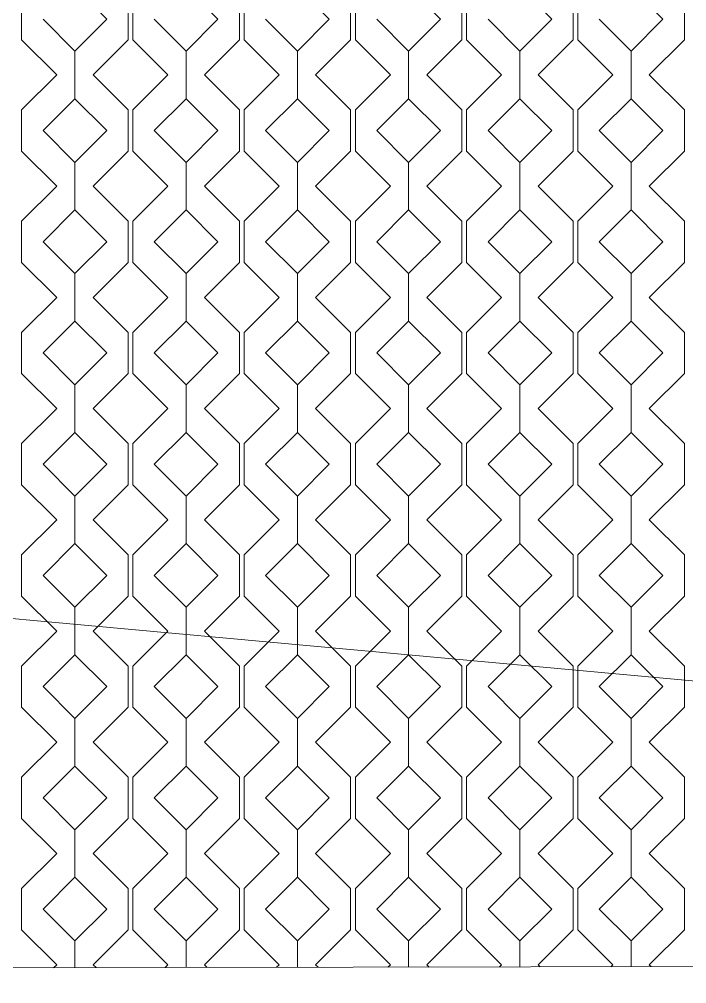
# Model space of a CAD drawing. Header units: millimetres. Extents: x -20794 to 71174, y -103753 to 30644.
# Drawn here: x 18833 to 20833, y 11110 to 14000 of the extents above; entities that cross this region are included whole.
import ezdxf

# ---------------------------------------------------------------- set-up
doc = ezdxf.new("R2010")
doc.units = ezdxf.units.MM
doc.header["$MEASUREMENT"] = 0
doc.layers.add('2D - Общий_Ном._пера__1', color=7, linetype='Continuous', lineweight=13)
doc.layers.add('Местность - Рельеф_Ном._пера__1', color=7, linetype='Continuous', lineweight=13)
doc.layers.add('Местность - Рельеф', color=7, linetype='Continuous')
doc.layers.add('Местность - Рельеф_Ном._пера__102', color=7, linetype='Continuous', lineweight=5, true_color=0xcccccc)
doc.linetypes.add('Зигзаг', pattern='A,0,[1,Р”Р’Р“ Р“РѕР»СѓР±РёРЅРєР° РґР»СЏ РіРµРѕР»РѕРіРѕРІ1.Shx,S=4.479718,R=0,X=0,Y=-0.141111],-564.444447,0', length=564.444447)

# ---------------------------------------------------------------- blocks, each defined once
blk = doc.blocks.new('*X1')
at = {"layer": 'Местность - Рельеф_Ном._пера__102', "color": 254, "linetype": 'Continuous', "lineweight": 5, "true_color": 0xcccccc}
for p, q in [((18999.981165, 14095.4156), (19095.4108, 13999.986)), ((19333.314165, 14095.4156), (19428.7438, 13999.986)), ((19666.647165, 14095.4156), (19762.0768, 13999.986)), ((19999.980165, 14095.4156), (20095.4098, 13999.986)), ((20333.313165, 14095.4156), (20428.7428, 13999.986)), ((20666.646165, 14095.4156), (20762.0758, 13999.986)), ((18840.412, 14061.7305), (18840.412, 13999.986)), ((19159.55, 14061.7305), (19159.55, 13999.986)), ((19173.745, 14061.7305), (19173.745, 13999.986)), ((19492.883, 14061.7305), (19492.883, 13999.986)), ((19507.078, 14061.7305), (19507.078, 13999.986)), ((19826.216, 14061.7305), (19826.216, 13999.986)), ((19840.411, 14061.7305), (19840.411, 13999.986)), ((20159.549, 14061.7305), (20159.549, 13999.986)), ((20173.744, 14061.7305), (20173.744, 13999.986)), ((20492.882, 14061.7305), (20492.882, 13999.986)), ((20507.077, 14061.7305), (20507.077, 13999.986)), ((20826.215, 14061.7305), (20826.215, 13999.986)), ((18840.412, 13999.986), (18840.412, 13938.242)), ((18999.981, 13904.557), (18904.552, 13999.986)), ((19095.4106, 13999.986), (18999.981, 13904.557)), ((19159.55, 13999.986), (19159.55, 13938.242)), ((19173.745, 13999.986), (19173.745, 13938.242)), ((19333.314, 13904.557), (19237.885, 13999.986)), ((19428.7436, 13999.986), (19333.314, 13904.557)), ((19492.883, 13999.986), (19492.883, 13938.242)), ((19507.078, 13999.986), (19507.078, 13938.242)), ((19666.647, 13904.557), (19571.218, 13999.986)), ((19762.0766, 13999.986), (19666.647, 13904.557)), ((19826.216, 13999.986), (19826.216, 13938.242)), ((19840.411, 13999.986), (19840.411, 13938.242)), ((19999.98, 13904.557), (19904.551, 13999.986)), ((20095.4096, 13999.986), (19999.98, 13904.557)), ((20159.549, 13999.986), (20159.549, 13938.242)), ((20173.744, 13999.986), (20173.744, 13938.242)), ((20333.313, 13904.557), (20237.884, 13999.986)), ((20428.7426, 13999.986), (20333.313, 13904.557)), ((20492.882, 13999.986), (20492.882, 13938.242)), ((20507.077, 13999.986), (20507.077, 13938.242)), ((20666.646, 13904.557), (20571.217, 13999.986)), ((20762.0756, 13999.986), (20666.646, 13904.557)), ((20826.215, 13999.986), (20826.215, 13938.242)), ((18945.334, 13833.32), (18840.412, 13938.242)), ((19159.55, 13938.242), (19054.6279, 13833.32)), ((19278.667, 13833.32), (19173.745, 13938.242)), ((19492.883, 13938.242), (19387.9609, 13833.32)), ((19612, 13833.32), (19507.078, 13938.242)), ((19826.216, 13938.242), (19721.2939, 13833.32)), ((19945.333, 13833.32), (19840.411, 13938.242)), ((20159.549, 13938.242), (20054.6269, 13833.32)), ((20278.666, 13833.32), (20173.744, 13938.242)), ((20492.882, 13938.242), (20387.9599, 13833.32)), ((20611.999, 13833.32), (20507.077, 13938.242)), ((20826.215, 13938.242), (20721.2929, 13833.32)), ((18999.981, 13762.0826), (18999.981, 13904.557)), ((18999.981165, 13904.557), (18999.981165, 13762.0826)), ((19333.314, 13762.0826), (19333.314, 13904.557)), ((19333.314165, 13904.557), (19333.314165, 13762.0826)), ((19666.647, 13762.0826), (19666.647, 13904.557)), ((19666.647165, 13904.557), (19666.647165, 13762.0826)), ((19999.98, 13762.0826), (19999.98, 13904.557)), ((19999.980165, 13904.557), (19999.980165, 13762.0826)), ((20333.313, 13762.0826), (20333.313, 13904.557)), ((20333.313165, 13904.557), (20333.313165, 13762.0826)), ((20666.646, 13762.0826), (20666.646, 13904.557)), ((20666.646165, 13904.557), (20666.646165, 13762.0826)), ((18840.412, 13728.3975), (18945.334, 13833.32)), ((19054.6279, 13833.32), (19159.55, 13728.3975)), ((19173.745, 13728.3975), (19278.667, 13833.32)), ((19387.9609, 13833.32), (19492.883, 13728.3975)), ((19507.078, 13728.3975), (19612, 13833.32)), ((19721.2939, 13833.32), (19826.216, 13728.3975)), ((19840.411, 13728.3975), (19945.333, 13833.32)), ((20054.6269, 13833.32), (20159.549, 13728.3975)), ((20173.744, 13728.3975), (20278.666, 13833.32)), ((20387.9599, 13833.32), (20492.882, 13728.3975)), ((20507.077, 13728.3975), (20611.999, 13833.32)), ((20721.2929, 13833.32), (20826.215, 13728.3975)), ((18904.552, 13666.653165), (18999.981, 13762.0828)), ((18999.981165, 13762.0826), (19095.4108, 13666.653)), ((19237.885, 13666.653165), (19333.314, 13762.0828)), ((19333.314165, 13762.0826), (19428.7438, 13666.653)), ((19571.218, 13666.653165), (19666.647, 13762.0828)), ((19666.647165, 13762.0826), (19762.0768, 13666.653)), ((19904.551, 13666.653165), (19999.98, 13762.0828)), ((19999.980165, 13762.0826), (20095.4098, 13666.653)), ((20237.884, 13666.653165), (20333.313, 13762.0828)), ((20333.313165, 13762.0826), (20428.7428, 13666.653)), ((20571.217, 13666.653165), (20666.646, 13762.0828)), ((20666.646165, 13762.0826), (20762.0758, 13666.653)), ((18840.412, 13728.3975), (18840.412, 13666.653)), ((19159.55, 13728.3975), (19159.55, 13666.653)), ((19173.745, 13728.3975), (19173.745, 13666.653)), ((19492.883, 13728.3975), (19492.883, 13666.653)), ((19507.078, 13728.3975), (19507.078, 13666.653)), ((19826.216, 13728.3975), (19826.216, 13666.653)), ((19840.411, 13728.3975), (19840.411, 13666.653)), ((20159.549, 13728.3975), (20159.549, 13666.653)), ((20173.744, 13728.3975), (20173.744, 13666.653)), ((20492.882, 13728.3975), (20492.882, 13666.653)), ((20507.077, 13728.3975), (20507.077, 13666.653)), ((20826.215, 13728.3975), (20826.215, 13666.653)), ((18840.412, 13666.653), (18840.412, 13604.909)), ((18999.981, 13571.224), (18904.552, 13666.653)), ((19095.4106, 13666.653), (18999.981, 13571.224)), ((19159.55, 13666.653), (19159.55, 13604.909)), ((19173.745, 13666.653), (19173.745, 13604.909)), ((19333.314, 13571.224), (19237.885, 13666.653)), ((19428.7436, 13666.653), (19333.314, 13571.224)), ((19492.883, 13666.653), (19492.883, 13604.909)), ((19507.078, 13666.653), (19507.078, 13604.909)), ((19666.647, 13571.224), (19571.218, 13666.653)), ((19762.0766, 13666.653), (19666.647, 13571.224)), ((19826.216, 13666.653), (19826.216, 13604.909)), ((19840.411, 13666.653), (19840.411, 13604.909)), ((19999.98, 13571.224), (19904.551, 13666.653)), ((20095.4096, 13666.653), (19999.98, 13571.224)), ((20159.549, 13666.653), (20159.549, 13604.909)), ((20173.744, 13666.653), (20173.744, 13604.909)), ((20333.313, 13571.224), (20237.884, 13666.653)), ((20428.7426, 13666.653), (20333.313, 13571.224)), ((20492.882, 13666.653), (20492.882, 13604.909)), ((20507.077, 13666.653), (20507.077, 13604.909)), ((20666.646, 13571.224), (20571.217, 13666.653)), ((20762.0756, 13666.653), (20666.646, 13571.224)), ((20826.215, 13666.653), (20826.215, 13604.909)), ((18945.334, 13499.987), (18840.412, 13604.909)), ((19159.55, 13604.909), (19054.6279, 13499.987)), ((19278.667, 13499.987), (19173.745, 13604.909)), ((19492.883, 13604.909), (19387.9609, 13499.987)), ((19612, 13499.987), (19507.078, 13604.909)), ((19826.216, 13604.909), (19721.2939, 13499.987)), ((19945.333, 13499.987), (19840.411, 13604.909)), ((20159.549, 13604.909), (20054.6269, 13499.987)), ((20278.666, 13499.987), (20173.744, 13604.909)), ((20492.882, 13604.909), (20387.9599, 13499.987)), ((20611.999, 13499.987), (20507.077, 13604.909)), ((20826.215, 13604.909), (20721.2929, 13499.987)), ((18999.981, 13428.7496), (18999.981, 13571.224)), ((18999.981165, 13571.224), (18999.981165, 13428.7496)), ((19333.314, 13428.7496), (19333.314, 13571.224)), ((19333.314165, 13571.224), (19333.314165, 13428.7496)), ((19666.647, 13428.7496), (19666.647, 13571.224)), ((19666.647165, 13571.224), (19666.647165, 13428.7496)), ((19999.98, 13428.7496), (19999.98, 13571.224)), ((19999.980165, 13571.224), (19999.980165, 13428.7496)), ((20333.313, 13428.7496), (20333.313, 13571.224)), ((20333.313165, 13571.224), (20333.313165, 13428.7496)), ((20666.646, 13428.7496), (20666.646, 13571.224)), ((20666.646165, 13571.224), (20666.646165, 13428.7496)), ((18840.412, 13395.0645), (18945.334, 13499.987)), ((19054.6279, 13499.987), (19159.55, 13395.0645)), ((19173.745, 13395.0645), (19278.667, 13499.987)), ((19387.9609, 13499.987), (19492.883, 13395.0645)), ((19507.078, 13395.0645), (19612, 13499.987)), ((19721.2939, 13499.987), (19826.216, 13395.0645)), ((19840.411, 13395.0645), (19945.333, 13499.987)), ((20054.6269, 13499.987), (20159.549, 13395.0645)), ((20173.744, 13395.0645), (20278.666, 13499.987)), ((20387.9599, 13499.987), (20492.882, 13395.0645)), ((20507.077, 13395.0645), (20611.999, 13499.987)), ((20721.2929, 13499.987), (20826.215, 13395.0645)), ((18904.552, 13333.320165), (18999.981, 13428.7498)), ((18999.981165, 13428.7496), (19095.4108, 13333.32)), ((19237.885, 13333.320165), (19333.314, 13428.7498)), ((19333.314165, 13428.7496), (19428.7438, 13333.32)), ((19571.218, 13333.320165), (19666.647, 13428.7498)), ((19666.647165, 13428.7496), (19762.0768, 13333.32)), ((19904.551, 13333.320165), (19999.98, 13428.7498)), ((19999.980165, 13428.7496), (20095.4098, 13333.32)), ((20237.884, 13333.320165), (20333.313, 13428.7498)), ((20333.313165, 13428.7496), (20428.7428, 13333.32)), ((20571.217, 13333.320165), (20666.646, 13428.7498)), ((20666.646165, 13428.7496), (20762.0758, 13333.32)), ((18840.412, 13395.0645), (18840.412, 13333.32)), ((19159.55, 13395.0645), (19159.55, 13333.32)), ((19173.745, 13395.0645), (19173.745, 13333.32)), ((19492.883, 13395.0645), (19492.883, 13333.32)), ((19507.078, 13395.0645), (19507.078, 13333.32)), ((19826.216, 13395.0645), (19826.216, 13333.32)), ((19840.411, 13395.0645), (19840.411, 13333.32)), ((20159.549, 13395.0645), (20159.549, 13333.32)), ((20173.744, 13395.0645), (20173.744, 13333.32)), ((20492.882, 13395.0645), (20492.882, 13333.32)), ((20507.077, 13395.0645), (20507.077, 13333.32)), ((20826.215, 13395.0645), (20826.215, 13333.32)), ((18840.412, 13333.32), (18840.412, 13271.576)), ((18999.981, 13237.891), (18904.552, 13333.32)), ((19095.4106, 13333.32), (18999.981, 13237.891)), ((19159.55, 13333.32), (19159.55, 13271.576)), ((19173.745, 13333.32), (19173.745, 13271.576)), ((19333.314, 13237.891), (19237.885, 13333.32)), ((19428.7436, 13333.32), (19333.314, 13237.891)), ((19492.883, 13333.32), (19492.883, 13271.576)), ((19507.078, 13333.32), (19507.078, 13271.576)), ((19666.647, 13237.891), (19571.218, 13333.32)), ((19762.0766, 13333.32), (19666.647, 13237.891)), ((19826.216, 13333.32), (19826.216, 13271.576)), ((19840.411, 13333.32), (19840.411, 13271.576)), ((19999.98, 13237.891), (19904.551, 13333.32)), ((20095.4096, 13333.32), (19999.98, 13237.891)), ((20159.549, 13333.32), (20159.549, 13271.576)), ((20173.744, 13333.32), (20173.744, 13271.576)), ((20333.313, 13237.891), (20237.884, 13333.32)), ((20428.7426, 13333.32), (20333.313, 13237.891)), ((20492.882, 13333.32), (20492.882, 13271.576)), ((20507.077, 13333.32), (20507.077, 13271.576)), ((20666.646, 13237.891), (20571.217, 13333.32)), ((20762.0756, 13333.32), (20666.646, 13237.891)), ((20826.215, 13333.32), (20826.215, 13271.576)), ((18945.334, 13166.654), (18840.412, 13271.576)), ((19159.55, 13271.576), (19054.6279, 13166.654)), ((19278.667, 13166.654), (19173.745, 13271.576)), ((19492.883, 13271.576), (19387.9609, 13166.654)), ((19612, 13166.654), (19507.078, 13271.576)), ((19826.216, 13271.576), (19721.2939, 13166.654)), ((19945.333, 13166.654), (19840.411, 13271.576)), ((20159.549, 13271.576), (20054.6269, 13166.654)), ((20278.666, 13166.654), (20173.744, 13271.576)), ((20492.882, 13271.576), (20387.9599, 13166.654)), ((20611.999, 13166.654), (20507.077, 13271.576)), ((20826.215, 13271.576), (20721.2929, 13166.654)), ((18999.981, 13095.4166), (18999.981, 13237.891)), ((18999.981165, 13237.891), (18999.981165, 13095.4166)), ((19333.314, 13095.4166), (19333.314, 13237.891)), ((19333.314165, 13237.891), (19333.314165, 13095.4166)), ((19666.647, 13095.4166), (19666.647, 13237.891)), ((19666.647165, 13237.891), (19666.647165, 13095.4166)), ((19999.98, 13095.4166), (19999.98, 13237.891)), ((19999.980165, 13237.891), (19999.980165, 13095.4166)), ((20333.313, 13095.4166), (20333.313, 13237.891)), ((20333.313165, 13237.891), (20333.313165, 13095.4166)), ((20666.646, 13095.4166), (20666.646, 13237.891)), ((20666.646165, 13237.891), (20666.646165, 13095.4166)), ((18840.412, 13061.7315), (18945.334, 13166.654)), ((19054.6279, 13166.654), (19159.55, 13061.7315)), ((19173.745, 13061.7315), (19278.667, 13166.654)), ((19387.9609, 13166.654), (19492.883, 13061.7315)), ((19507.078, 13061.7315), (19612, 13166.654)), ((19721.2939, 13166.654), (19826.216, 13061.7315)), ((19840.411, 13061.7315), (19945.333, 13166.654)), ((20054.6269, 13166.654), (20159.549, 13061.7315)), ((20173.744, 13061.7315), (20278.666, 13166.654)), ((20387.9599, 13166.654), (20492.882, 13061.7315)), ((20507.077, 13061.7315), (20611.999, 13166.654)), ((20721.2929, 13166.654), (20826.215, 13061.7315)), ((18904.552, 12999.987165), (18999.981, 13095.4168)), ((18999.981165, 13095.4166), (19095.4108, 12999.987)), ((19237.885, 12999.987165), (19333.314, 13095.4168)), ((19333.314165, 13095.4166), (19428.7438, 12999.987)), ((19571.218, 12999.987165), (19666.647, 13095.4168)), ((19666.647165, 13095.4166), (19762.0768, 12999.987)), ((19904.551, 12999.987165), (19999.98, 13095.4168)), ((19999.980165, 13095.4166), (20095.4098, 12999.987)), ((20237.884, 12999.987165), (20333.313, 13095.4168)), ((20333.313165, 13095.4166), (20428.7428, 12999.987)), ((20571.217, 12999.987165), (20666.646, 13095.4168)), ((20666.646165, 13095.4166), (20762.0758, 12999.987)), ((18840.412, 13061.7315), (18840.412, 12999.987)), ((19159.55, 13061.7315), (19159.55, 12999.987)), ((19173.745, 13061.7315), (19173.745, 12999.987)), ((19492.883, 13061.7315), (19492.883, 12999.987)), ((19507.078, 13061.7315), (19507.078, 12999.987)), ((19826.216, 13061.7315), (19826.216, 12999.987)), ((19840.411, 13061.7315), (19840.411, 12999.987)), ((20159.549, 13061.7315), (20159.549, 12999.987)), ((20173.744, 13061.7315), (20173.744, 12999.987)), ((20492.882, 13061.7315), (20492.882, 12999.987)), ((20507.077, 13061.7315), (20507.077, 12999.987)), ((20826.215, 13061.7315), (20826.215, 12999.987)), ((18840.412, 12999.987), (18840.412, 12938.243)), ((18999.981, 12904.558), (18904.552, 12999.987)), ((19095.4106, 12999.987), (18999.981, 12904.558)), ((19159.55, 12999.987), (19159.55, 12938.243)), ((19173.745, 12999.987), (19173.745, 12938.243)), ((19333.314, 12904.558), (19237.885, 12999.987)), ((19428.7436, 12999.987), (19333.314, 12904.558)), ((19492.883, 12999.987), (19492.883, 12938.243)), ((19507.078, 12999.987), (19507.078, 12938.243)), ((19666.647, 12904.558), (19571.218, 12999.987)), ((19762.0766, 12999.987), (19666.647, 12904.558)), ((19826.216, 12999.987), (19826.216, 12938.243)), ((19840.411, 12999.987), (19840.411, 12938.243)), ((19999.98, 12904.558), (19904.551, 12999.987)), ((20095.4096, 12999.987), (19999.98, 12904.558)), ((20159.549, 12999.987), (20159.549, 12938.243)), ((20173.744, 12999.987), (20173.744, 12938.243)), ((20333.313, 12904.558), (20237.884, 12999.987)), ((20428.7426, 12999.987), (20333.313, 12904.558)), ((20492.882, 12999.987), (20492.882, 12938.243)), ((20507.077, 12999.987), (20507.077, 12938.243)), ((20666.646, 12904.558), (20571.217, 12999.987)), ((20762.0756, 12999.987), (20666.646, 12904.558)), ((20826.215, 12999.987), (20826.215, 12938.243)), ((18945.334, 12833.321), (18840.412, 12938.243)), ((19159.55, 12938.243), (19054.6279, 12833.321)), ((19278.667, 12833.321), (19173.745, 12938.243)), ((19492.883, 12938.243), (19387.9609, 12833.321)), ((19612, 12833.321), (19507.078, 12938.243)), ((19826.216, 12938.243), (19721.2939, 12833.321)), ((19945.333, 12833.321), (19840.411, 12938.243)), ((20159.549, 12938.243), (20054.6269, 12833.321)), ((20278.666, 12833.321), (20173.744, 12938.243)), ((20492.882, 12938.243), (20387.9599, 12833.321)), ((20611.999, 12833.321), (20507.077, 12938.243)), ((20826.215, 12938.243), (20721.2929, 12833.321)), ((18999.981, 12762.0836), (18999.981, 12904.558)), ((18999.981165, 12904.558), (18999.981165, 12762.0836)), ((19333.314, 12762.0836), (19333.314, 12904.558)), ((19333.314165, 12904.558), (19333.314165, 12762.0836)), ((19666.647, 12762.0836), (19666.647, 12904.558)), ((19666.647165, 12904.558), (19666.647165, 12762.0836)), ((19999.98, 12762.0836), (19999.98, 12904.558)), ((19999.980165, 12904.558), (19999.980165, 12762.0836)), ((20333.313, 12762.0836), (20333.313, 12904.558)), ((20333.313165, 12904.558), (20333.313165, 12762.0836)), ((20666.646, 12762.0836), (20666.646, 12904.558)), ((20666.646165, 12904.558), (20666.646165, 12762.0836)), ((18840.412, 12728.3985), (18945.334, 12833.321)), ((19054.6279, 12833.321), (19159.55, 12728.3985)), ((19173.745, 12728.3985), (19278.667, 12833.321)), ((19387.9609, 12833.321), (19492.883, 12728.3985)), ((19507.078, 12728.3985), (19612, 12833.321)), ((19721.2939, 12833.321), (19826.216, 12728.3985)), ((19840.411, 12728.3985), (19945.333, 12833.321)), ((20054.6269, 12833.321), (20159.549, 12728.3985)), ((20173.744, 12728.3985), (20278.666, 12833.321)), ((20387.9599, 12833.321), (20492.882, 12728.3985)), ((20507.077, 12728.3985), (20611.999, 12833.321)), ((20721.2929, 12833.321), (20826.215, 12728.3985)), ((18904.552, 12666.654165), (18999.981, 12762.0838)), ((18999.981165, 12762.0836), (19095.4108, 12666.654)), ((19237.885, 12666.654165), (19333.314, 12762.0838)), ((19333.314165, 12762.0836), (19428.7438, 12666.654)), ((19571.218, 12666.654165), (19666.647, 12762.0838)), ((19666.647165, 12762.0836), (19762.0768, 12666.654)), ((19904.551, 12666.654165), (19999.98, 12762.0838)), ((19999.980165, 12762.0836), (20095.4098, 12666.654)), ((20237.884, 12666.654165), (20333.313, 12762.0838)), ((20333.313165, 12762.0836), (20428.7428, 12666.654)), ((20571.217, 12666.654165), (20666.646, 12762.0838)), ((20666.646165, 12762.0836), (20762.0758, 12666.654)), ((18840.412, 12728.3985), (18840.412, 12666.654)), ((19159.55, 12728.3985), (19159.55, 12666.654)), ((19173.745, 12728.3985), (19173.745, 12666.654)), ((19492.883, 12728.3985), (19492.883, 12666.654)), ((19507.078, 12728.3985), (19507.078, 12666.654)), ((19826.216, 12728.3985), (19826.216, 12666.654)), ((19840.411, 12728.3985), (19840.411, 12666.654)), ((20159.549, 12728.3985), (20159.549, 12666.654)), ((20173.744, 12728.3985), (20173.744, 12666.654)), ((20492.882, 12728.3985), (20492.882, 12666.654)), ((20507.077, 12728.3985), (20507.077, 12666.654)), ((20826.215, 12728.3985), (20826.215, 12666.654)), ((18840.412, 12666.654), (18840.412, 12604.91)), ((18999.981, 12571.225), (18904.552, 12666.654)), ((19095.4106, 12666.654), (18999.981, 12571.225)), ((19159.55, 12666.654), (19159.55, 12604.91)), ((19173.745, 12666.654), (19173.745, 12604.91)), ((19333.314, 12571.225), (19237.885, 12666.654)), ((19428.7436, 12666.654), (19333.314, 12571.225)), ((19492.883, 12666.654), (19492.883, 12604.91)), ((19507.078, 12666.654), (19507.078, 12604.91)), ((19666.647, 12571.225), (19571.218, 12666.654)), ((19762.0766, 12666.654), (19666.647, 12571.225)), ((19826.216, 12666.654), (19826.216, 12604.91)), ((19840.411, 12666.654), (19840.411, 12604.91)), ((19999.98, 12571.225), (19904.551, 12666.654)), ((20095.4096, 12666.654), (19999.98, 12571.225)), ((20159.549, 12666.654), (20159.549, 12604.91)), ((20173.744, 12666.654), (20173.744, 12604.91)), ((20333.313, 12571.225), (20237.884, 12666.654)), ((20428.7426, 12666.654), (20333.313, 12571.225)), ((20492.882, 12666.654), (20492.882, 12604.91)), ((20507.077, 12666.654), (20507.077, 12604.91)), ((20666.646, 12571.225), (20571.217, 12666.654)), ((20762.0756, 12666.654), (20666.646, 12571.225)), ((20826.215, 12666.654), (20826.215, 12604.91)), ((18945.334, 12499.988), (18840.412, 12604.91)), ((19159.55, 12604.91), (19054.6279, 12499.988)), ((19278.667, 12499.988), (19173.745, 12604.91)), ((19492.883, 12604.91), (19387.9609, 12499.988)), ((19612, 12499.988), (19507.078, 12604.91)), ((19826.216, 12604.91), (19721.2939, 12499.988)), ((19945.333, 12499.988), (19840.411, 12604.91)), ((20159.549, 12604.91), (20054.6269, 12499.988)), ((20278.666, 12499.988), (20173.744, 12604.91)), ((20492.882, 12604.91), (20387.9599, 12499.988)), ((20611.999, 12499.988), (20507.077, 12604.91)), ((20826.215, 12604.91), (20721.2929, 12499.988)), ((18999.981, 12428.7506), (18999.981, 12571.225)), ((18999.981165, 12571.225), (18999.981165, 12428.7506)), ((19333.314, 12428.7506), (19333.314, 12571.225)), ((19333.314165, 12571.225), (19333.314165, 12428.7506)), ((19666.647, 12428.7506), (19666.647, 12571.225)), ((19666.647165, 12571.225), (19666.647165, 12428.7506)), ((19999.98, 12428.7506), (19999.98, 12571.225)), ((19999.980165, 12571.225), (19999.980165, 12428.7506)), ((20333.313, 12428.7506), (20333.313, 12571.225)), ((20333.313165, 12571.225), (20333.313165, 12428.7506)), ((20666.646, 12428.7506), (20666.646, 12571.225)), ((20666.646165, 12571.225), (20666.646165, 12428.7506)), ((18840.412, 12395.0655), (18945.334, 12499.988)), ((19054.6279, 12499.988), (19159.55, 12395.0655)), ((19173.745, 12395.0655), (19278.667, 12499.988)), ((19387.9609, 12499.988), (19492.883, 12395.0655)), ((19507.078, 12395.0655), (19612, 12499.988)), ((19721.2939, 12499.988), (19826.216, 12395.0655)), ((19840.411, 12395.0655), (19945.333, 12499.988)), ((20054.6269, 12499.988), (20159.549, 12395.0655)), ((20173.744, 12395.0655), (20278.666, 12499.988)), ((20387.9599, 12499.988), (20492.882, 12395.0655)), ((20507.077, 12395.0655), (20611.999, 12499.988)), ((20721.2929, 12499.988), (20826.215, 12395.0655)), ((18904.552, 12333.321165), (18999.981, 12428.7508)), ((18999.981165, 12428.7506), (19095.4108, 12333.321)), ((19237.885, 12333.321165), (19333.314, 12428.7508)), ((19333.314165, 12428.7506), (19428.7438, 12333.321)), ((19571.218, 12333.321165), (19666.647, 12428.7508)), ((19666.647165, 12428.7506), (19762.0768, 12333.321)), ((19904.551, 12333.321165), (19999.98, 12428.7508)), ((19999.980165, 12428.7506), (20095.4098, 12333.321)), ((20237.884, 12333.321165), (20333.313, 12428.7508)), ((20333.313165, 12428.7506), (20428.7428, 12333.321)), ((20571.217, 12333.321165), (20666.646, 12428.7508)), ((20666.646165, 12428.7506), (20762.0758, 12333.321)), ((18840.412, 12395.0655), (18840.412, 12333.321)), ((19159.55, 12395.0655), (19159.55, 12333.321)), ((19173.745, 12395.0655), (19173.745, 12333.321)), ((19492.883, 12395.0655), (19492.883, 12333.321)), ((19507.078, 12395.0655), (19507.078, 12333.321)), ((19826.216, 12395.0655), (19826.216, 12333.321)), ((19840.411, 12395.0655), (19840.411, 12333.321)), ((20159.549, 12395.0655), (20159.549, 12333.321)), ((20173.744, 12395.0655), (20173.744, 12333.321)), ((20492.882, 12395.0655), (20492.882, 12333.321)), ((20507.077, 12395.0655), (20507.077, 12333.321)), ((20826.215, 12395.0655), (20826.215, 12333.321)), ((18840.412, 12333.321), (18840.412, 12271.577)), ((18999.981, 12237.892), (18904.552, 12333.321)), ((19095.4106, 12333.321), (18999.981, 12237.892)), ((19159.55, 12333.321), (19159.55, 12271.577)), ((19173.745, 12333.321), (19173.745, 12271.577)), ((19333.314, 12237.892), (19237.885, 12333.321)), ((19428.7436, 12333.321), (19333.314, 12237.892)), ((19492.883, 12333.321), (19492.883, 12271.577)), ((19507.078, 12333.321), (19507.078, 12271.577)), ((19666.647, 12237.892), (19571.218, 12333.321)), ((19762.0766, 12333.321), (19666.647, 12237.892)), ((19826.216, 12333.321), (19826.216, 12271.577)), ((19840.411, 12333.321), (19840.411, 12271.577)), ((19999.98, 12237.892), (19904.551, 12333.321)), ((20095.4096, 12333.321), (19999.98, 12237.892)), ((20159.549, 12333.321), (20159.549, 12271.577)), ((20173.744, 12333.321), (20173.744, 12271.577)), ((20333.313, 12237.892), (20237.884, 12333.321)), ((20428.7426, 12333.321), (20333.313, 12237.892)), ((20492.882, 12333.321), (20492.882, 12271.577)), ((20507.077, 12333.321), (20507.077, 12271.577)), ((20666.646, 12237.892), (20571.217, 12333.321)), ((20762.0756, 12333.321), (20666.646, 12237.892)), ((20826.215, 12333.321), (20826.215, 12271.577)), ((18945.334, 12166.655), (18840.412, 12271.577)), ((19159.55, 12271.577), (19054.6279, 12166.655)), ((19278.667, 12166.655), (19173.745, 12271.577)), ((19492.883, 12271.577), (19387.9609, 12166.655)), ((19612, 12166.655), (19507.078, 12271.577)), ((19826.216, 12271.577), (19721.2939, 12166.655)), ((19945.333, 12166.655), (19840.411, 12271.577)), ((20159.549, 12271.577), (20054.6269, 12166.655)), ((20278.666, 12166.655), (20173.744, 12271.577)), ((20492.882, 12271.577), (20387.9599, 12166.655)), ((20611.999, 12166.655), (20507.077, 12271.577)), ((20826.215, 12271.577), (20721.2929, 12166.655)), ((18999.981, 12095.4176), (18999.981, 12237.892)), ((18999.981165, 12237.892), (18999.981165, 12095.4176)), ((19333.314, 12095.4176), (19333.314, 12237.892)), ((19333.314165, 12237.892), (19333.314165, 12095.4176)), ((19666.647, 12095.4176), (19666.647, 12237.892)), ((19666.647165, 12237.892), (19666.647165, 12095.4176)), ((19999.98, 12095.4176), (19999.98, 12237.892)), ((19999.980165, 12237.892), (19999.980165, 12095.4176)), ((20333.313, 12095.4176), (20333.313, 12237.892)), ((20333.313165, 12237.892), (20333.313165, 12095.4176)), ((20666.646, 12095.4176), (20666.646, 12237.892)), ((20666.646165, 12237.892), (20666.646165, 12095.4176)), ((18840.412, 12061.7325), (18945.334, 12166.655)), ((19054.6279, 12166.655), (19159.55, 12061.7325)), ((19173.745, 12061.7325), (19278.667, 12166.655)), ((19387.9609, 12166.655), (19492.883, 12061.7325)), ((19507.078, 12061.7325), (19612, 12166.655)), ((19721.2939, 12166.655), (19826.216, 12061.7325)), ((19840.411, 12061.7325), (19945.333, 12166.655)), ((20054.6269, 12166.655), (20159.549, 12061.7325)), ((20173.744, 12061.7325), (20278.666, 12166.655)), ((20387.9599, 12166.655), (20492.882, 12061.7325)), ((20507.077, 12061.7325), (20611.999, 12166.655)), ((20721.2929, 12166.655), (20826.215, 12061.7325)), ((18904.552, 11999.988165), (18999.981, 12095.4178)), ((18999.981165, 12095.4176), (19095.4108, 11999.988)), ((19237.885, 11999.988165), (19333.314, 12095.4178)), ((19333.314165, 12095.4176), (19428.7438, 11999.988)), ((19571.218, 11999.988165), (19666.647, 12095.4178)), ((19666.647165, 12095.4176), (19762.0768, 11999.988)), ((19904.551, 11999.988165), (19999.98, 12095.4178)), ((19999.980165, 12095.4176), (20095.4098, 11999.988)), ((20237.884, 11999.988165), (20333.313, 12095.4178)), ((20333.313165, 12095.4176), (20428.7428, 11999.988)), ((20571.217, 11999.988165), (20666.646, 12095.4178)), ((20666.646165, 12095.4176), (20762.0758, 11999.988)), ((18840.412, 12061.7325), (18840.412, 11999.988)), ((19159.55, 12061.7325), (19159.55, 11999.988)), ((19173.745, 12061.7325), (19173.745, 11999.988)), ((19492.883, 12061.7325), (19492.883, 11999.988)), ((19507.078, 12061.7325), (19507.078, 11999.988)), ((19826.216, 12061.7325), (19826.216, 11999.988)), ((19840.411, 12061.7325), (19840.411, 11999.988)), ((20159.549, 12061.7325), (20159.549, 11999.988)), ((20173.744, 12061.7325), (20173.744, 11999.988)), ((20492.882, 12061.7325), (20492.882, 11999.988)), ((20507.077, 12061.7325), (20507.077, 11999.988)), ((20826.215, 12061.7325), (20826.215, 11999.988)), ((18840.412, 11999.988), (18840.412, 11938.244)), ((18999.981, 11904.559), (18904.552, 11999.988)), ((19095.4106, 11999.988), (18999.981, 11904.559)), ((19159.55, 11999.988), (19159.55, 11938.244)), ((19173.745, 11999.988), (19173.745, 11938.244)), ((19333.314, 11904.559), (19237.885, 11999.988)), ((19428.7436, 11999.988), (19333.314, 11904.559)), ((19492.883, 11999.988), (19492.883, 11938.244)), ((19507.078, 11999.988), (19507.078, 11938.244)), ((19666.647, 11904.559), (19571.218, 11999.988)), ((19762.0766, 11999.988), (19666.647, 11904.559)), ((19826.216, 11999.988), (19826.216, 11938.244)), ((19840.411, 11999.988), (19840.411, 11938.244)), ((19999.98, 11904.559), (19904.551, 11999.988)), ((20095.4096, 11999.988), (19999.98, 11904.559)), ((20159.549, 11999.988), (20159.549, 11938.244)), ((20173.744, 11999.988), (20173.744, 11938.244)), ((20333.313, 11904.559), (20237.884, 11999.988)), ((20428.7426, 11999.988), (20333.313, 11904.559)), ((20492.882, 11999.988), (20492.882, 11938.244)), ((20507.077, 11999.988), (20507.077, 11938.244)), ((20666.646, 11904.559), (20571.217, 11999.988)), ((20762.0756, 11999.988), (20666.646, 11904.559)), ((20826.215, 11999.988), (20826.215, 11938.244)), ((18945.334, 11833.322), (18840.412, 11938.244)), ((19159.55, 11938.244), (19054.6279, 11833.322)), ((19278.667, 11833.322), (19173.745, 11938.244)), ((19492.883, 11938.244), (19387.9609, 11833.322)), ((19612, 11833.322), (19507.078, 11938.244)), ((19826.216, 11938.244), (19721.2939, 11833.322)), ((19945.333, 11833.322), (19840.411, 11938.244)), ((20159.549, 11938.244), (20054.6269, 11833.322)), ((20278.666, 11833.322), (20173.744, 11938.244)), ((20492.882, 11938.244), (20387.9599, 11833.322)), ((20611.999, 11833.322), (20507.077, 11938.244)), ((20826.215, 11938.244), (20721.2929, 11833.322)), ((18999.981, 11762.0846), (18999.981, 11904.559)), ((18999.981165, 11904.559), (18999.981165, 11762.0846)), ((19333.314, 11762.0846), (19333.314, 11904.559)), ((19333.314165, 11904.559), (19333.314165, 11762.0846)), ((19666.647, 11762.0846), (19666.647, 11904.559)), ((19666.647165, 11904.559), (19666.647165, 11762.0846)), ((19999.98, 11762.0846), (19999.98, 11904.559)), ((19999.980165, 11904.559), (19999.980165, 11762.0846)), ((20333.313, 11762.0846), (20333.313, 11904.559)), ((20333.313165, 11904.559), (20333.313165, 11762.0846)), ((20666.646, 11762.0846), (20666.646, 11904.559)), ((20666.646165, 11904.559), (20666.646165, 11762.0846)), ((18840.412, 11728.3995), (18945.334, 11833.322)), ((19054.6279, 11833.322), (19159.55, 11728.3995)), ((19173.745, 11728.3995), (19278.667, 11833.322)), ((19387.9609, 11833.322), (19492.883, 11728.3995)), ((19507.078, 11728.3995), (19612, 11833.322)), ((19721.2939, 11833.322), (19826.216, 11728.3995)), ((19840.411, 11728.3995), (19945.333, 11833.322)), ((20054.6269, 11833.322), (20159.549, 11728.3995)), ((20173.744, 11728.3995), (20278.666, 11833.322)), ((20387.9599, 11833.322), (20492.882, 11728.3995)), ((20507.077, 11728.3995), (20611.999, 11833.322)), ((20721.2929, 11833.322), (20826.215, 11728.3995)), ((18904.552, 11666.655165), (18999.981, 11762.0848)), ((18999.981165, 11762.0846), (19095.4108, 11666.655)), ((19237.885, 11666.655165), (19333.314, 11762.0848)), ((19333.314165, 11762.0846), (19428.7438, 11666.655)), ((19571.218, 11666.655165), (19666.647, 11762.0848)), ((19666.647165, 11762.0846), (19762.0768, 11666.655)), ((19904.551, 11666.655165), (19999.98, 11762.0848)), ((19999.980165, 11762.0846), (20095.4098, 11666.655)), ((20237.884, 11666.655165), (20333.313, 11762.0848)), ((20333.313165, 11762.0846), (20428.7428, 11666.655)), ((20571.217, 11666.655165), (20666.646, 11762.0848)), ((20666.646165, 11762.0846), (20762.0758, 11666.655)), ((18840.412, 11728.3995), (18840.412, 11666.655)), ((19159.55, 11728.3995), (19159.55, 11666.655)), ((19173.745, 11728.3995), (19173.745, 11666.655)), ((19492.883, 11728.3995), (19492.883, 11666.655)), ((19507.078, 11728.3995), (19507.078, 11666.655)), ((19826.216, 11728.3995), (19826.216, 11666.655)), ((19840.411, 11728.3995), (19840.411, 11666.655)), ((20159.549, 11728.3995), (20159.549, 11666.655)), ((20173.744, 11728.3995), (20173.744, 11666.655)), ((20492.882, 11728.3995), (20492.882, 11666.655)), ((20507.077, 11728.3995), (20507.077, 11666.655)), ((20826.215, 11728.3995), (20826.215, 11666.655)), ((18840.412, 11666.655), (18840.412, 11604.911)), ((18999.981, 11571.226), (18904.552, 11666.655)), ((19095.4106, 11666.655), (18999.981, 11571.226)), ((19159.55, 11666.655), (19159.55, 11604.911)), ((19173.745, 11666.655), (19173.745, 11604.911)), ((19333.314, 11571.226), (19237.885, 11666.655)), ((19428.7436, 11666.655), (19333.314, 11571.226)), ((19492.883, 11666.655), (19492.883, 11604.911)), ((19507.078, 11666.655), (19507.078, 11604.911)), ((19666.647, 11571.226), (19571.218, 11666.655)), ((19762.0766, 11666.655), (19666.647, 11571.226)), ((19826.216, 11666.655), (19826.216, 11604.911)), ((19840.411, 11666.655), (19840.411, 11604.911)), ((19999.98, 11571.226), (19904.551, 11666.655)), ((20095.4096, 11666.655), (19999.98, 11571.226)), ((20159.549, 11666.655), (20159.549, 11604.911)), ((20173.744, 11666.655), (20173.744, 11604.911)), ((20333.313, 11571.226), (20237.884, 11666.655)), ((20428.7426, 11666.655), (20333.313, 11571.226)), ((20492.882, 11666.655), (20492.882, 11604.911)), ((20507.077, 11666.655), (20507.077, 11604.911)), ((20666.646, 11571.226), (20571.217, 11666.655)), ((20762.0756, 11666.655), (20666.646, 11571.226)), ((20826.215, 11666.655), (20826.215, 11604.911)), ((18945.334, 11499.989), (18840.412, 11604.911)), ((19159.55, 11604.911), (19054.6279, 11499.989)), ((19278.667, 11499.989), (19173.745, 11604.911)), ((19492.883, 11604.911), (19387.9609, 11499.989)), ((19612, 11499.989), (19507.078, 11604.911)), ((19826.216, 11604.911), (19721.2939, 11499.989)), ((19945.333, 11499.989), (19840.411, 11604.911)), ((20159.549, 11604.911), (20054.6269, 11499.989)), ((20278.666, 11499.989), (20173.744, 11604.911)), ((20492.882, 11604.911), (20387.9599, 11499.989)), ((20611.999, 11499.989), (20507.077, 11604.911)), ((20826.215, 11604.911), (20721.2929, 11499.989)), ((18999.981, 11428.7516), (18999.981, 11571.226)), ((18999.981165, 11571.226), (18999.981165, 11428.7516)), ((19333.314, 11428.7516), (19333.314, 11571.226)), ((19333.314165, 11571.226), (19333.314165, 11428.7516)), ((19666.647, 11428.7516), (19666.647, 11571.226)), ((19666.647165, 11571.226), (19666.647165, 11428.7516)), ((19999.98, 11428.7516), (19999.98, 11571.226)), ((19999.980165, 11571.226), (19999.980165, 11428.7516)), ((20333.313, 11428.7516), (20333.313, 11571.226)), ((20333.313165, 11571.226), (20333.313165, 11428.7516)), ((20666.646, 11428.7516), (20666.646, 11571.226)), ((20666.646165, 11571.226), (20666.646165, 11428.7516)), ((18840.412, 11395.0665), (18945.334, 11499.989)), ((19054.6279, 11499.989), (19159.55, 11395.0665)), ((19173.745, 11395.0665), (19278.667, 11499.989)), ((19387.9609, 11499.989), (19492.883, 11395.0665)), ((19507.078, 11395.0665), (19612, 11499.989)), ((19721.2939, 11499.989), (19826.216, 11395.0665)), ((19840.411, 11395.0665), (19945.333, 11499.989)), ((20054.6269, 11499.989), (20159.549, 11395.0665)), ((20173.744, 11395.0665), (20278.666, 11499.989)), ((20387.9599, 11499.989), (20492.882, 11395.0665)), ((20507.077, 11395.0665), (20611.999, 11499.989)), ((20721.2929, 11499.989), (20826.215, 11395.0665)), ((18904.552, 11333.322165), (18999.981, 11428.7518)), ((18999.981165, 11428.7516), (19095.4108, 11333.322)), ((19237.885, 11333.322165), (19333.314, 11428.7518)), ((19333.314165, 11428.7516), (19428.7438, 11333.322)), ((19571.218, 11333.322165), (19666.647, 11428.7518)), ((19666.647165, 11428.7516), (19762.0768, 11333.322)), ((19904.551, 11333.322165), (19999.98, 11428.7518)), ((19999.980165, 11428.7516), (20095.4098, 11333.322)), ((20237.884, 11333.322165), (20333.313, 11428.7518)), ((20333.313165, 11428.7516), (20428.7428, 11333.322)), ((20571.217, 11333.322165), (20666.646, 11428.7518)), ((20666.646165, 11428.7516), (20762.0758, 11333.322)), ((18840.412, 11395.0665), (18840.412, 11333.322)), ((19159.55, 11395.0665), (19159.55, 11333.322)), ((19173.745, 11395.0665), (19173.745, 11333.322)), ((19492.883, 11395.0665), (19492.883, 11333.322)), ((19507.078, 11395.0665), (19507.078, 11333.322)), ((19826.216, 11395.0665), (19826.216, 11333.322)), ((19840.411, 11395.0665), (19840.411, 11333.322)), ((20159.549, 11395.0665), (20159.549, 11333.322)), ((20173.744, 11395.0665), (20173.744, 11333.322)), ((20492.882, 11395.0665), (20492.882, 11333.322)), ((20507.077, 11395.0665), (20507.077, 11333.322)), ((20826.215, 11395.0665), (20826.215, 11333.322)), ((18840.412, 11333.322), (18840.412, 11271.578)), ((18999.981, 11237.893), (18904.552, 11333.322)), ((19095.4106, 11333.322), (18999.981, 11237.893)), ((19159.55, 11333.322), (19159.55, 11271.578)), ((19173.745, 11333.322), (19173.745, 11271.578)), ((19333.314, 11237.893), (19237.885, 11333.322)), ((19428.7436, 11333.322), (19333.314, 11237.893)), ((19492.883, 11333.322), (19492.883, 11271.578)), ((19507.078, 11333.322), (19507.078, 11271.578)), ((19666.647, 11237.893), (19571.218, 11333.322)), ((19762.0766, 11333.322), (19666.647, 11237.893)), ((19826.216, 11333.322), (19826.216, 11271.578)), ((19840.411, 11333.322), (19840.411, 11271.578)), ((19999.98, 11237.893), (19904.551, 11333.322)), ((20095.4096, 11333.322), (19999.98, 11237.893)), ((20159.549, 11333.322), (20159.549, 11271.578)), ((20173.744, 11333.322), (20173.744, 11271.578)), ((20333.313, 11237.893), (20237.884, 11333.322)), ((20428.7426, 11333.322), (20333.313, 11237.893)), ((20492.882, 11333.322), (20492.882, 11271.578)), ((20507.077, 11333.322), (20507.077, 11271.578)), ((20666.646, 11237.893), (20571.217, 11333.322)), ((20762.0756, 11333.322), (20666.646, 11237.893)), ((20826.215, 11333.322), (20826.215, 11271.578)), ((18945.334, 11166.656), (18840.412, 11271.578)), ((19159.55, 11271.578), (19054.6279, 11166.656)), ((19278.667, 11166.656), (19173.745, 11271.578)), ((19492.883, 11271.578), (19387.9609, 11166.656)), ((19612, 11166.656), (19507.078, 11271.578)), ((19826.216, 11271.578), (19721.2939, 11166.656)), ((19945.333, 11166.656), (19840.411, 11271.578)), ((20159.549, 11271.578), (20054.6269, 11166.656)), ((20278.666, 11166.656), (20173.744, 11271.578)), ((20492.882, 11271.578), (20387.9599, 11166.656)), ((20611.999, 11166.656), (20507.077, 11271.578)), ((20826.215, 11271.578), (20721.2929, 11166.656)), ((18999.981, 11157.742262), (18999.981, 11237.893)), ((18999.981165, 11237.893), (18999.981165, 11157.742262)), ((19333.314, 11158.334202), (19333.314, 11237.893)), ((19333.314165, 11237.893), (19333.314165, 11158.334202)), ((19666.647, 11158.926142), (19666.647, 11237.893)), ((19666.647165, 11237.893), (19666.647165, 11158.926143)), ((19999.98, 11159.518082), (19999.98, 11237.893)), ((19999.980165, 11237.893), (19999.980165, 11159.518083)), ((20333.313, 11160.110022), (20333.313, 11237.893)), ((20333.313165, 11237.893), (20333.313165, 11160.110023)), ((20666.646, 11160.701963), (20666.646, 11237.893)), ((20666.646165, 11237.893), (20666.646165, 11160.701963)), ((18936.307232, 11157.629189), (18945.334, 11166.656)), ((19054.6279, 11166.656), (19063.428932, 11157.854934)), ((19270.233222, 11158.222182), (19278.667, 11166.656)), ((19387.9609, 11166.656), (19396.171044, 11158.445825)), ((19604.159212, 11158.815175), (19612, 11166.656)), ((19721.2939, 11166.656), (19728.913155, 11159.036716)), ((19938.085203, 11159.408168), (19945.333, 11166.656)), ((20054.6269, 11166.656), (20061.655267, 11159.627607)), ((20272.011193, 11160.001161), (20278.666, 11166.656)), ((20387.9599, 11166.656), (20394.397378, 11160.218497)), ((20605.937183, 11160.594154), (20611.999, 11166.656)), ((20721.2929, 11166.656), (20727.139489, 11160.809388))]:
    blk.add_line(p, q, dxfattribs=at)

msp = doc.modelspace()

# ---------------------------------------------------------------- linework, layer by layer
at = {"layer": '2D - Общий_Ном._пера__1', "color": 7, "linetype": 'Зигзаг', "lineweight": 13}
msp.add_lwpolyline([(-733.9, 13994.6), (-3097.4, 12414.3), (-4297.7, 9223.1), (-2358.4, 4039.8), (3377.1, -1049.7), (10891.7, -5170.6), (26961.2, -5843.6), (40359.1, -3612.9), (38419.6, 10407.9)], close=True, dxfattribs=at)
at = {"layer": 'Местность - Рельеф_Ном._пера__1', "color": 7, "linetype": 'Continuous', "lineweight": 13, "flags": 128}
msp.add_lwpolyline([(-11201.1, 19480.6), (-10280.5, 16777.1), (-8555.3, 10806.7), (-6432.9, 10898.4), (-2247.8, 10663.4), (-2362.6, 10919.8), (-2361.2, 11119.8), (21278.3, 11161.8), (21278.3, 12068.3), (24747.6, 12068.3), (24747.6, 11768.3), (31807.4, 11768.3), (31907.6, 14903.8), (32137.3, 18525.9), (31420.5, 18676.8), (31076.4, 18711.5), (29894.8, 18811.1), (28679.4, 18877), (24956.4, 18963), (17007.1, 19022.9), (8149.7, 19232.4), (-1518.8, 19397.4)], close=True, dxfattribs=at)

# ---------------------------------------------------------------- block references
at = {"layer": 'Местность - Рельеф', "color": 7, "lineweight": 13}
msp.add_blockref('*X1', (0, 0), dxfattribs=at)

doc.saveas('drawing.dxf')
